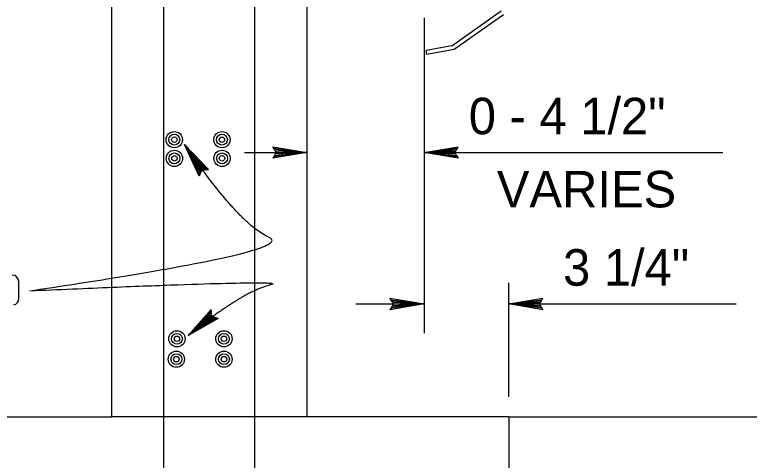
# Model space of a CAD drawing. Extents: x 0 to 2.83, y 0 to 1.83.
# Drawn here: x 1.9879 to 2.2229, y 0.5658 to 0.7084 of the extents above; entities that cross this region are included whole.
import ezdxf

# ---------------------------------------------------------------- set-up
doc = ezdxf.new("R2010")
doc.units = 0
for name, color, linetype in [('str_Concrete-A', 7, 'Continuous'), ('str_Dimensions-A', 7, 'Continuous'), ('str_Grades-A', 7, 'Continuous'), ('str_Misc-Steel-A', 7, 'Continuous'), ('str_Reinforcement-A', 7, 'Continuous'), ('str_Text-A', 7, 'Continuous')]:
    doc.layers.add(name, color=color, linetype=linetype)

msp = doc.modelspace()

# ---------------------------------------------------------------- linework, layer by layer
at = {"layer": 'str_Concrete-A'}
for p, q in [((2.0189084547017573, 0.8630149317436607), (2.0189084547017573, 0.5796734936481539)), ((1.979323990416042, 0.5796734936481556), (2.0189084547017573, 0.5796734936481539)), ((2.0834936761315093, 0.5796734936481545), (2.0189084547017573, 0.5796734936481539)), ((2.145995418987473, 0.5796734936481569), (2.0814102832743617, 0.5796734936481603)), ((2.145995418987473, 0.5796734936481542), (2.145995418987468, 0.3296663507910083))]:
    msp.add_line(p, q, dxfattribs=at)
msp.add_lwpolyline([(2.1189113118446157, 0.7130071506954071), (2.0814102832743617, 0.7130071506954063), (2.0814102832743617, 0.5796734936481545)], dxfattribs=at)
at = {"layer": 'str_Dimensions-A'}
for p, q in [((2.1189113118446152, 0.707368841998817), (2.1189113118446152, 0.6065187998718425)), ((2.0710354437890595, 0.6651885773815993), (2.0704729437890594, 0.6661017718260438)), ((2.0704729437890594, 0.6661017718260438), (2.081411311844615, 0.6642762509927104)), ((2.0707541937890594, 0.6656451746038216), (2.081411311844615, 0.6642762509927104)), ((2.081411311844615, 0.6642762509927104), (2.0710354437890595, 0.6651885773815993)), ((2.0710354437890595, 0.6651885773815993), (2.0715979437890595, 0.6642762509927104)), ((2.1189113118446152, 0.6642762509927104), (2.129849679900171, 0.6661043759927104)), ((2.1189113118446152, 0.6642762509927104), (2.129568429900171, 0.6656469107149326)), ((2.129287179900171, 0.6651903134927104), (2.1189113118446152, 0.6642762509927104)), ((2.128724679900171, 0.6642762509927104), (2.129287179900171, 0.6651903134927104)), ((2.129287179900171, 0.6651903134927104), (2.129849679900171, 0.6661043759927104)), ((2.061411311844615, 0.6642762509927104), (2.081411311844615, 0.6642762509927104)), ((2.081411311844615, 0.6642762509927104), (2.0704729437890594, 0.6624481259927104)), ((2.0710354437890595, 0.6633621884927104), (2.0704729437890594, 0.6624481259927104)), ((2.081411311844615, 0.6642762509927104), (2.0707541937890594, 0.6629055912704882)), ((2.0710354437890595, 0.6633621884927104), (2.081411311844615, 0.6642762509927104)), ((2.0715979437890595, 0.6642762509927104), (2.0710354437890595, 0.6633621884927104)), ((2.081411311844615, 0.6642762509927104), (2.0713166937890595, 0.6647319801593771)), ((2.0713166937890595, 0.6638187857149327), (2.081411311844615, 0.6642762509927104)), ((2.0715979437890595, 0.6642762509927104), (2.081411311844615, 0.6642762509927104)), ((2.129005929900171, 0.6647337162704882), (2.1189113118446152, 0.6642762509927104)), ((2.1189113118446152, 0.6642762509927104), (2.214420647075898, 0.6642762509927108)), ((2.128724679900171, 0.6642762509927104), (2.1189113118446152, 0.6642762509927104)), ((2.129849679900171, 0.662450730159377), (2.1189113118446152, 0.6642762509927104)), ((2.1189113118446152, 0.6642762509927104), (2.129287179900171, 0.6633639246038215)), ((2.129568429900171, 0.6629073273815993), (2.1189113118446152, 0.6642762509927104)), ((2.1189113118446152, 0.6642762509927104), (2.129005929900171, 0.6638205218260438)), ((2.129287179900171, 0.6633639246038215), (2.128724679900171, 0.6642762509927104)), ((2.129287179900171, 0.6633639246038215), (2.129849679900171, 0.662450730159377)), ((2.145995418987473, 0.5860859556288274), (2.145995418987473, 0.6226014460321615)), ((2.097037282635653, 0.615815381443931), (2.1189113118446152, 0.615815381443931)), ((2.1085354437890595, 0.6167277078328199), (2.1079729437890595, 0.6176409022772643)), ((2.1079729437890595, 0.6176409022772643), (2.1189113118446152, 0.615815381443931)), ((2.1189113118446152, 0.615815381443931), (2.1079729437890595, 0.613987256443931)), ((2.1082541937890595, 0.6171843050550422), (2.1189113118446152, 0.615815381443931)), ((2.1189113118446152, 0.615815381443931), (2.1082541937890595, 0.6144447217217088)), ((2.1189113118446152, 0.615815381443931), (2.1085354437890595, 0.6167277078328199)), ((2.1085354437890595, 0.6167277078328199), (2.1090979437890596, 0.615815381443931)), ((2.1085354437890595, 0.6149013189439311), (2.1189113118446152, 0.615815381443931)), ((2.1090979437890596, 0.615815381443931), (2.1085354437890595, 0.6149013189439311)), ((2.1189113118446152, 0.615815381443931), (2.1088166937890596, 0.6162711106105977)), ((2.1088166937890596, 0.6153579161661532), (2.1189113118446152, 0.615815381443931)), ((2.1090979437890596, 0.615815381443931), (2.1189113118446152, 0.615815381443931)), ((2.145995418987473, 0.6158153814439313), (2.1569337870430285, 0.6176435064439313)), ((2.145995418987473, 0.6158153814439313), (2.1566525370430285, 0.6171860411661535)), ((2.1563712870430285, 0.6167294439439313), (2.145995418987473, 0.6158153814439313)), ((2.1560900370430285, 0.6162728467217091), (2.145995418987473, 0.6158153814439313)), ((2.145995418987473, 0.6158153814439313), (2.2187074743042148, 0.6158153814439313)), ((2.1558087870430285, 0.6158153814439313), (2.145995418987473, 0.6158153814439313)), ((2.1569337870430285, 0.613989860610598), (2.145995418987473, 0.6158153814439313)), ((2.145995418987473, 0.6158153814439313), (2.1563712870430285, 0.6149030550550424)), ((2.1566525370430285, 0.6144464578328201), (2.145995418987473, 0.6158153814439313)), ((2.145995418987473, 0.6158153814439313), (2.1560900370430285, 0.6153596522772646)), ((2.1558087870430285, 0.6158153814439313), (2.1563712870430285, 0.6167294439439313)), ((2.1563712870430285, 0.6149030550550424), (2.1558087870430285, 0.6158153814439313)), ((2.1563712870430285, 0.6167294439439313), (2.1569337870430285, 0.6176435064439313)), ((2.1085354437890595, 0.6149013189439311), (2.1079729437890595, 0.613987256443931)), ((2.1563712870430285, 0.6149030550550424), (2.1569337870430285, 0.613989860610598))]:
    msp.add_line(p, q, dxfattribs=at)
at = {"layer": 'str_Grades-A'}
msp.add_line((2.145995418987473, 0.5796734936481545), (2.322418978217016, 0.5796734936481509), dxfattribs=at)
at = {"layer": 'str_Misc-Steel-A'}
for p, q in [((2.1435699214463027, 0.7094890982519556), (2.1277456586245167, 0.6983324913104223)), ((2.144336601734443, 0.7084049339843376), (2.128508673873911, 0.6972458073286838)), ((2.1277843705960238, 0.6984083117990291), (2.1195776616976763, 0.6969617668275534)), ((2.119798709345752, 0.6957099270382991), (2.1195776616976763, 0.6969617668275534)), ((2.128508673873911, 0.6972458073286838), (2.119798709345752, 0.6957099270382991))]:
    msp.add_line(p, q, dxfattribs=at)
at = {"layer": 'str_Reinforcement-A'}
for p, q in [((2.0647431404172187, 0.3510777790710063), (2.0647431404172187, 0.8629176504015037)), ((2.035575597558876, 0.8484311817436565), (2.0355755975588994, 0.3510777790710063))]:
    msp.add_line(p, q, dxfattribs=at)
for centre, radius in [((2.0389977920561235, 0.6684085415472952), 0.0026042380951566604), ((2.0389977920561235, 0.6684085415472952), 0.0017375476570885885), ((2.0542240573297015, 0.6684085415472947), 0.0026042380951566604), ((2.0542240573297015, 0.6684085415472947), 0.0017375476570885885), ((2.0389977920561235, 0.6684085415472952), 0.000870857219020452), ((2.0542240573297015, 0.6684085415472947), 0.000870857219020452), ((2.0390365252882665, 0.662422381999459), 0.0026042380951566604), ((2.0390365252882665, 0.662422381999459), 0.0017375476570885885), ((2.0390365252882665, 0.662422381999459), 0.000870857219020452), ((2.054269513144511, 0.6624223819994585), 0.0026042380951566604), ((2.054269513144511, 0.6624223819994585), 0.0017375476570885885), ((2.054269513144511, 0.6624223819994585), 0.000870857219020452), ((2.0398368715936543, 0.6046721634918888), 0.0026042380951566604), ((2.0398368715936543, 0.6046721634918888), 0.0017375476570885885), ((2.0548775340202567, 0.6046721634918882), 0.0026042380951566604), ((2.0548775340202567, 0.6046721634918882), 0.0017375476570885885), ((2.0398368715936543, 0.6046721634918888), 0.000870857219020452), ((2.0548775340202567, 0.6046721634918882), 0.000870857219020452), ((2.039652314333256, 0.5981549418593634), 0.0026042380951566604), ((2.039652314333256, 0.5981549418593634), 0.0017375476570885885), ((2.0548853021895286, 0.5981549418593628), 0.0026042380951566604), ((2.0548853021895286, 0.5981549418593628), 0.0017375476570885885), ((2.039652314333256, 0.5981549418593634), 0.000870857219020452), ((2.0548853021895286, 0.5981549418593628), 0.000870857219020452)]:
    msp.add_circle(centre, radius, dxfattribs=at)
at = {"layer": 'str_Text-A'}
for p, q in [((2.0477971273840474, 0.6587220282204256), (2.042240660004973, 0.6668107773733587)), ((2.0469294177205937, 0.6567611020992054), (2.042240660004973, 0.6668107773733587)), ((2.042240660004973, 0.6668107773733587), (2.0499409652822655, 0.6588298478929715)), ((2.0488690463331567, 0.6587759380566988), (2.042240660004973, 0.6668107773733587)), ((2.042240660004973, 0.6668107773733587), (2.0473636303032787, 0.657741810912464)), ((2.0471465240119366, 0.6572514565058348), (2.042240660004973, 0.6668107773733587)), ((2.042240660004973, 0.6668107773733587), (2.047580736594621, 0.6582321653190932)), ((2.0483334446095594, 0.6587492288912103), (2.042240660004973, 0.6668107773733587)), ((2.042240660004973, 0.6668107773733587), (2.0494046480567536, 0.6588026472221867)), ((2.0473636303032787, 0.657741810912464), (2.0477971273840474, 0.6587220282204256)), ((2.0477971273840474, 0.6587220282204256), (2.0488690463331567, 0.6587759380566988)), ((2.0488690463331567, 0.6587759380566988), (2.0499409652822655, 0.6588298478929715)), ((2.0473636303032787, 0.657741810912464), (2.0469294177205937, 0.6567611020992054)), ((1.9892338606948838, 0.6175412324573317), (1.9892338606948838, 0.6229773131081403)), ((2.043399680964752, 0.6057318827901954), (2.0507772148580856, 0.6140120959750793)), ((2.043399680964752, 0.6057318827901954), (2.050844781165779, 0.613479356979945)), ((2.0509118034124367, 0.6129472943856067), (2.0507772148580856, 0.6140120959750793)), ((2.0509118034124367, 0.6129472943856067), (2.043399680964752, 0.6057318827901954)), ((2.0509788256590937, 0.6124152317912683), (2.043399680964752, 0.6057318827901954)), ((2.051046391966787, 0.6118824927961336), (2.043399680964752, 0.6057318827901954)), ((2.043399680964752, 0.6057318827901954), (2.051551177868404, 0.6117036581535732)), ((2.043399680964752, 0.6057318827901954), (2.0520565078310558, 0.6115241471102166)), ((2.052561837793708, 0.6113446360668602), (2.043399680964752, 0.6057318827901954)), ((2.0530671677563603, 0.6111651250235034), (2.043399680964752, 0.6057318827901954)), ((2.051046391966787, 0.6118824927961336), (2.0509118034124367, 0.6129472943856067)), ((2.0520565078310558, 0.6115241471102166), (2.051046391966787, 0.6118824927961336)), ((2.0520565078310558, 0.6115241471102166), (2.0530671677563603, 0.6111651250235034))]:
    msp.add_line(p, q, dxfattribs=at)
for centre, start, end in [((1.9871505269042344, 0.6229773131081403), 0, 90), ((1.9871505269042344, 0.6175412324573317), 284.0362434679273, 0)]:
    msp.add_arc(centre, 0.0020833337906505066, start, end, dxfattribs=at)
for points in [[(1.992789099054396, 0.6200351682305565), (2.078942990397979, 0.6327921525422298), (2.0596904263180758, 0.6414085257529254), (2.042240660004973, 0.6668107773733587)], [(1.992789099054396, 0.6200351682305565), (2.0785566500780526, 0.6239009210522757), (2.0610884104167035, 0.6199597614599335), (2.043399680964752, 0.6057318827901954)]]:
    msp.add_open_spline(points, degree=2, dxfattribs=at)

# ---------------------------------------------------------------- texts
at = {"layer": 'str_Dimensions-A'}
for s, p in [('0 - 4 1/2"', (2.1332018586208625, 0.6701262509927108)), ('VARIES', (2.1421731739228145, 0.6467262509927105)), ('3 1/4"', (2.1633482300931095, 0.6216653814439312))]:
    msp.add_text(s, height=0.0117, dxfattribs=at).set_placement(p)

doc.saveas('drawing.dxf')
